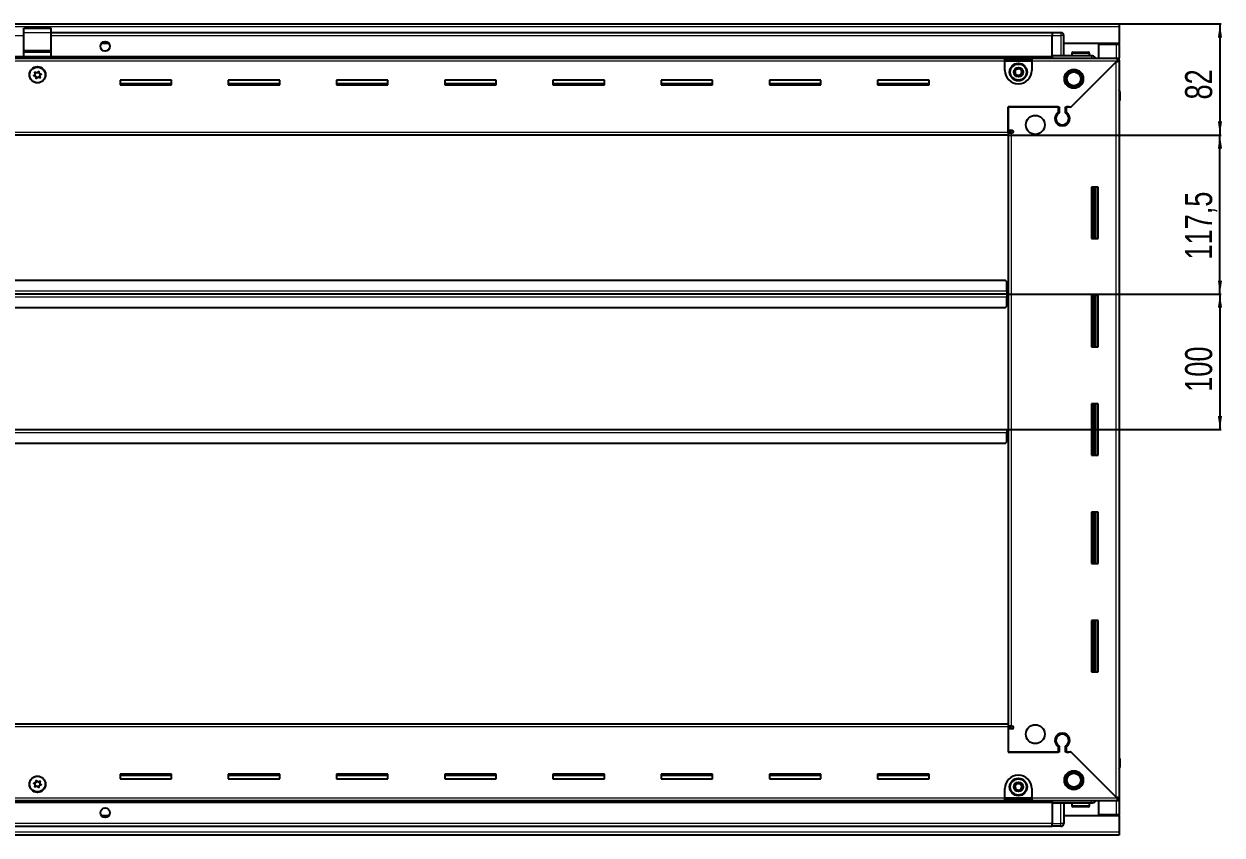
# Model space of a CAD drawing. Header units: millimetres. Extents: x 1132 to 5295, y 613 to 1952.
# Drawn here: x 4410 to 5295, y 1148 to 1747 of the extents above; entities that cross this region are included whole.
import ezdxf

# ---------------------------------------------------------------- set-up
doc = ezdxf.new("R2010")
doc.units = ezdxf.units.MM
doc.layers.add('FORMAT', color=7, linetype='Continuous')
doc.styles.add('SLDTEXTSTYLE0', font='TXT', dxfattribs={"width": 0.75})
doc.dimstyles.new('SLDDIMSTYLE0', dxfattribs={"dimtxt": 20, "dimasz": 10, "dimexe": 0, "dimexo": 0.0625, "dimgap": 5, "dimtad": 2, "dimdec": 1, "dimrnd": 1e-09, "dimzin": 12, "dimdsep": 46, "dimtxsty": 'SLDTEXTSTYLE0', "dimsah": 1, "dimcen": 0.09, "dimadec": 0, "dimazin": 3, "dimtfac": 1, "dimtofl": 0, "dimtmove": 0, "dimatfit": 3, "dimfxl": 0, "dimfrac": 2, "dimtolj": 1, "dimtzin": 12, "dimarcsym": 0})

# ---------------------------------------------------------------- blocks, each defined once
blk = doc.blocks.new('_D_6')
at = {"layer": 'FORMAT'}
for p, q in [((5219.19, 1746.6), (5294.68, 1746.6)), ((5293.68, 1746.6), (5293.68, 1664.6)), ((5137.19, 1664.6), (5294.68, 1664.6))]:
    blk.add_line(p, q, dxfattribs=at)
for points in [[(5293.68, 1746.6), (5292.14, 1736.6), (5295.22, 1736.6)], [(5293.68, 1664.6), (5295.22, 1674.6), (5292.14, 1674.6)]]:
    blk.add_solid(points, dxfattribs=at)
at = {"layer": 'FORMAT', "insert": (5267.9, 1690.83), "char_height": 20, "attachment_point": 1, "rotation": 90, "style": 'SLDTEXTSTYLE0'}
blk.add_mtext('82', dxfattribs=at)
blk = doc.blocks.new('_D_7')
at = {"layer": 'FORMAT'}
for p, q in [((5137.19, 1664.6), (5294.68, 1664.6)), ((5293.68, 1547.1), (5293.68, 1664.6)), ((5136.19, 1547.1), (5294.68, 1547.1))]:
    blk.add_line(p, q, dxfattribs=at)
for points in [[(5293.68, 1664.6), (5292.14, 1654.6), (5295.22, 1654.6)], [(5293.68, 1547.1), (5295.22, 1557.1), (5292.14, 1557.1)]]:
    blk.add_solid(points, dxfattribs=at)
at = {"layer": 'FORMAT', "insert": (5267.9, 1572.6), "char_height": 20, "attachment_point": 1, "rotation": 90, "style": 'SLDTEXTSTYLE0'}
blk.add_mtext('117,5', dxfattribs=at)
blk = doc.blocks.new('_D_8')
at = {"layer": 'FORMAT'}
for p, q in [((5136.19, 1547.1), (5294.68, 1547.1)), ((5293.68, 1547.1), (5293.68, 1447.1)), ((5136.19, 1447.1), (5294.68, 1447.1))]:
    blk.add_line(p, q, dxfattribs=at)
for points in [[(5293.68, 1547.1), (5292.14, 1537.1), (5295.22, 1537.1)], [(5293.68, 1447.1), (5295.22, 1457.1), (5292.14, 1457.1)]]:
    blk.add_solid(points, dxfattribs=at)
at = {"layer": 'FORMAT', "insert": (5267.9, 1474.94), "char_height": 20, "attachment_point": 1, "rotation": 90, "style": 'SLDTEXTSTYLE0'}
blk.add_mtext('100', dxfattribs=at)

msp = doc.modelspace()

# ---------------------------------------------------------------- linework, layer by layer
at = {"color": 7, "linetype": 'Continuous', "lineweight": 25}
for p, q in [((3620.18, 1746.6), (5219.18, 1746.6)), ((5219.18, 1746.6), (5219.18, 1744.5)), ((4409.68, 1743.6), (4429.68, 1743.6)), ((4409.68, 1740.34), (4409.68, 1743.6)), ((4409.68, 1727.19), (4409.68, 1740.34)), ((4429.68, 1740.34), (4429.68, 1743.6)), ((4429.68, 1727.19), (4429.68, 1740.34)), ((5169.68, 1739.95), (4429.68, 1739.95)), ((5169.68, 1740.1), (5169.68, 1740.1)), ((5176.18, 1740.1), (5169.68, 1740.1)), ((5176.18, 1740.1), (5169.68, 1740.1)), ((5169.68, 1740.1), (5169.68, 1738.1)), ((5169.68, 1723.1), (5169.68, 1738.1)), ((5178.18, 1738.1), (5178.18, 1738.1)), ((5178.18, 1723.1), (5178.18, 1738.1)), ((5219.18, 1744.5), (5219.18, 1732.1)), ((4409.68, 1726.1), (4409.68, 1727.19)), ((4429.68, 1726.1), (4429.68, 1727.19)), ((4472.55, 1732.1), (4466.81, 1732.1)), ((5219.18, 1732.1), (5178.18, 1732.1)), ((5204.18, 1731.6), (5217.08, 1731.6)), ((5204.18, 1721.35), (5204.18, 1731.6)), ((5217.08, 1731.6), (5219.18, 1731.6)), ((5217.68, 1731.6), (5217.68, 1732.1)), ((5219.18, 1731.6), (5219.18, 1732.1)), ((5219.18, 1731.6), (5219.18, 1721.35)), ((3669.68, 1721.95), (5169.68, 1721.95)), ((3704.68, 1721.35), (5134.68, 1721.35)), ((4409.68, 1726.1), (4429.68, 1726.1)), ((4409.68, 1722.6), (4409.68, 1726.1)), ((4409.68, 1722.6), (4429.68, 1722.6)), ((4413.68, 1722.6), (4413.68, 1721.95)), ((4416.18, 1721.95), (4416.18, 1722.6)), ((4423.18, 1721.95), (4423.18, 1722.6)), ((4425.68, 1721.95), (4425.68, 1722.6)), ((4429.68, 1722.6), (4429.68, 1726.1)), ((5134.68, 1719.25), (5134.68, 1721.35)), ((5134.68, 1721.35), (5154.68, 1721.35)), ((5134.68, 1719.85), (5154.68, 1719.85)), ((5134.68, 1712.35), (5134.68, 1719.25)), ((5154.68, 1721.35), (5218.18, 1721.35)), ((5154.68, 1721.35), (5154.68, 1719.25)), ((5154.68, 1719.25), (5154.68, 1712.35)), ((5169.68, 1723.1), (5169.68, 1722.6)), ((5198.68, 1723.1), (5169.68, 1723.1)), ((5217.08, 1718.75), (5182.98, 1684.65)), ((5183.68, 1685.35), (5217.58, 1719.25)), ((5184.18, 1725), (5184.18, 1723.1)), ((5184.98, 1725.8), (5196.38, 1725.8)), ((5197.18, 1723.1), (5197.18, 1725)), ((5217.68, 1719.35), (5219.18, 1719.35)), ((5218.18, 1719.85), (5218.18, 1721.35)), ((5218.18, 1721.35), (5219.18, 1721.35)), ((5218.18, 1719.85), (5219.18, 1719.85)), ((5219.18, 1719.85), (5219.18, 1721.35)), ((5219.18, 1719.85), (5219.18, 1719.35)), ((5219.18, 1719.35), (5219.18, 1174.85)), ((4518.68, 1705.1), (4480.68, 1705.1)), ((4480.68, 1705.1), (4480.68, 1701.6)), ((4518.68, 1702.35), (4480.68, 1702.35)), ((4480.68, 1701.6), (4518.68, 1701.6)), ((4518.68, 1701.6), (4518.68, 1705.1)), ((4598.68, 1705.1), (4560.68, 1705.1)), ((4560.68, 1705.1), (4560.68, 1701.6)), ((4598.68, 1702.35), (4560.68, 1702.35)), ((4560.68, 1701.6), (4598.68, 1701.6)), ((4598.68, 1701.6), (4598.68, 1705.1)), ((4678.68, 1705.1), (4640.68, 1705.1)), ((4640.68, 1705.1), (4640.68, 1701.6)), ((4678.68, 1702.35), (4640.68, 1702.35)), ((4640.68, 1701.6), (4678.68, 1701.6)), ((4678.68, 1701.6), (4678.68, 1705.1)), ((4758.68, 1705.1), (4720.68, 1705.1)), ((4720.68, 1705.1), (4720.68, 1701.6)), ((4758.68, 1702.35), (4720.68, 1702.35)), ((4720.68, 1701.6), (4758.68, 1701.6)), ((4758.68, 1701.6), (4758.68, 1705.1)), ((4838.68, 1705.1), (4800.68, 1705.1)), ((4800.68, 1705.1), (4800.68, 1701.6)), ((4838.68, 1702.35), (4800.68, 1702.35)), ((4800.68, 1701.6), (4838.68, 1701.6)), ((4838.68, 1701.6), (4838.68, 1705.1)), ((4918.68, 1705.1), (4880.68, 1705.1)), ((4880.68, 1705.1), (4880.68, 1701.6)), ((4918.68, 1702.35), (4880.68, 1702.35)), ((4880.68, 1701.6), (4918.68, 1701.6)), ((4918.68, 1701.6), (4918.68, 1705.1)), ((4998.68, 1705.1), (4960.68, 1705.1)), ((4960.68, 1705.1), (4960.68, 1701.6)), ((4998.68, 1702.35), (4960.68, 1702.35)), ((4960.68, 1701.6), (4998.68, 1701.6)), ((4998.68, 1701.6), (4998.68, 1705.1)), ((5078.68, 1705.1), (5040.68, 1705.1)), ((5040.68, 1705.1), (5040.68, 1701.6)), ((5078.68, 1702.35), (5040.68, 1702.35)), ((5040.68, 1701.6), (5078.68, 1701.6)), ((5078.68, 1701.6), (5078.68, 1705.1)), ((5219.18, 1697.93), (5219.18, 1697.93)), ((5219.68, 1696.6), (5219.68, 1690.1)), ((5219.68, 1690.1), (5219.68, 1696.6)), ((5137.18, 1685.35), (5174.88, 1685.35)), ((5137.18, 1666.7), (5137.18, 1685.35)), ((5137.18, 1685.35), (5137.18, 1668.1)), ((5174.18, 1685.35), (5137.18, 1685.35)), ((5174.18, 1685.35), (5174.18, 1681.46)), ((5174.88, 1685.35), (5174.88, 1681.07)), ((5179.48, 1685.35), (5183.68, 1685.35)), ((5179.48, 1681.07), (5179.48, 1685.35)), ((5182.28, 1685.35), (5180.18, 1685.35)), ((5180.18, 1681.46), (5180.18, 1685.35)), ((5182.98, 1684.65), (5182.28, 1685.35)), ((5219.18, 1690.1), (5219.68, 1690.1)), ((5219.53, 1204.1), (5219.53, 1690.1)), ((5219.68, 1690.1), (5219.68, 1690.1)), ((5219.68, 1690.1), (5219.68, 1690.1)), ((5137.18, 1668.1), (5140.03, 1668.1)), ((5139.18, 1667.1), (5137.18, 1667.1)), ((5137.18, 1666.7), (5137.18, 1664.6)), ((5137.18, 1666.1), (5139.28, 1666.1)), ((5139.18, 1666.1), (5139.18, 1667.1)), ((5140.03, 1666.1), (5139.28, 1666.1)), ((5179.18, 1672.49), (5179.18, 1671.73)), ((5137.18, 1664.6), (3702.18, 1664.6)), ((5137.18, 1664.6), (5137.18, 1229.6)), ((5198.68, 1626.1), (5198.68, 1588.1)), ((5203.68, 1626.1), (5198.68, 1626.1)), ((5199.7, 1626.1), (5199.7, 1588.1)), ((5199.74, 1626.1), (5199.74, 1588.1)), ((5201.53, 1626.1), (5201.53, 1588.1)), ((5203.68, 1588.1), (5203.68, 1626.1)), ((5198.68, 1588.1), (5203.68, 1588.1)), ((5135.18, 1557.1), (3704.18, 1557.1)), ((5136.18, 1556.1), (5135.18, 1557.1)), ((5136.18, 1549.2), (5136.18, 1556.1)), ((5136.43, 1549.95), (5136.18, 1549.95)), ((5136.43, 1547.1), (5136.43, 1549.95)), ((5136.18, 1547.1), (3703.18, 1547.1)), ((5136.18, 1549.2), (5136.18, 1547.1)), ((5136.18, 1547.1), (5136.18, 1545)), ((5136.18, 1538.1), (5136.18, 1545)), ((5136.18, 1544.25), (5136.43, 1544.25)), ((5137.18, 1547.1), (5136.43, 1547.1)), ((5136.43, 1544.25), (5136.43, 1547.1)), ((5198.68, 1546.1), (5198.68, 1508.1)), ((5203.68, 1546.1), (5198.68, 1546.1)), ((5199.7, 1546.1), (5199.7, 1508.1)), ((5199.74, 1546.1), (5199.74, 1508.1)), ((5201.53, 1546.1), (5201.53, 1508.1)), ((5203.68, 1508.1), (5203.68, 1546.1)), ((3704.18, 1537.1), (5135.18, 1537.1)), ((5135.18, 1537.1), (5136.18, 1538.1)), ((5198.68, 1508.1), (5203.68, 1508.1)), ((5198.68, 1466.1), (5198.68, 1428.1)), ((5203.68, 1466.1), (5198.68, 1466.1)), ((5199.7, 1466.1), (5199.7, 1428.1)), ((5199.74, 1466.1), (5199.74, 1428.1)), ((5201.53, 1466.1), (5201.53, 1428.1)), ((5203.68, 1428.1), (5203.68, 1466.1)), ((3703.18, 1447.1), (5136.18, 1447.1)), ((5136.18, 1447.1), (5136.18, 1445)), ((5136.18, 1438.1), (5136.18, 1445)), ((5136.18, 1444.25), (5136.43, 1444.25)), ((5136.43, 1444.25), (5136.43, 1447.1)), ((5136.43, 1447.1), (5137.18, 1447.1)), ((3704.18, 1437.1), (5135.18, 1437.1)), ((5135.18, 1437.1), (5136.18, 1438.1)), ((5198.68, 1428.1), (5203.68, 1428.1)), ((5198.68, 1386.1), (5198.68, 1348.1)), ((5203.68, 1386.1), (5198.68, 1386.1)), ((5199.7, 1386.1), (5199.7, 1348.1)), ((5199.74, 1386.1), (5199.74, 1348.1)), ((5201.53, 1386.1), (5201.53, 1348.1)), ((5203.68, 1348.1), (5203.68, 1386.1)), ((5198.68, 1348.1), (5203.68, 1348.1)), ((5198.68, 1306.1), (5198.68, 1268.1)), ((5203.68, 1306.1), (5198.68, 1306.1)), ((5199.7, 1306.1), (5199.7, 1268.1)), ((5199.74, 1306.1), (5199.74, 1268.1)), ((5201.53, 1306.1), (5201.53, 1268.1)), ((5203.68, 1268.1), (5203.68, 1306.1)), ((5198.68, 1268.1), (5203.68, 1268.1)), ((3702.18, 1229.6), (5137.18, 1229.6)), ((5137.18, 1229.6), (5137.18, 1227.5)), ((5139.28, 1228.1), (5137.18, 1228.1)), ((5137.18, 1227.5), (5137.18, 1208.85)), ((5137.18, 1227.1), (5139.18, 1227.1)), ((5137.18, 1226.1), (5137.18, 1208.85)), ((5140.03, 1226.1), (5137.18, 1226.1)), ((5139.18, 1227.1), (5139.18, 1228.1)), ((5139.28, 1228.1), (5140.03, 1228.1)), ((5179.18, 1222.48), (5179.18, 1221.72)), ((5174.88, 1208.85), (5137.18, 1208.85)), ((5137.18, 1208.85), (5174.18, 1208.85)), ((5174.18, 1212.74), (5174.18, 1208.85)), ((5174.88, 1213.14), (5174.88, 1208.85)), ((5179.48, 1208.85), (5179.48, 1213.14)), ((5183.68, 1208.85), (5179.48, 1208.85)), ((5180.18, 1208.85), (5180.18, 1212.74)), ((5180.18, 1208.85), (5182.28, 1208.85)), ((5182.28, 1208.85), (5182.98, 1209.55)), ((5182.98, 1209.55), (5217.08, 1175.45)), ((5217.58, 1174.95), (5183.68, 1208.85)), ((5219.18, 1204.1), (5219.68, 1204.1)), ((5219.68, 1204.1), (5219.68, 1204.1)), ((5219.68, 1197.6), (5219.68, 1204.1)), ((5219.68, 1204.1), (5219.68, 1197.6)), ((4518.68, 1192.6), (4480.68, 1192.6)), ((4480.68, 1192.6), (4480.68, 1189.1)), ((4480.68, 1191.85), (4518.68, 1191.85)), ((4480.68, 1189.1), (4518.68, 1189.1)), ((4518.68, 1189.1), (4518.68, 1192.6)), ((4598.68, 1192.6), (4560.68, 1192.6)), ((4560.68, 1192.6), (4560.68, 1189.1)), ((4560.68, 1191.85), (4598.68, 1191.85)), ((4560.68, 1189.1), (4598.68, 1189.1)), ((4598.68, 1189.1), (4598.68, 1192.6)), ((4678.68, 1192.6), (4640.68, 1192.6)), ((4640.68, 1192.6), (4640.68, 1189.1)), ((4640.68, 1191.85), (4678.68, 1191.85)), ((4640.68, 1189.1), (4678.68, 1189.1)), ((4678.68, 1189.1), (4678.68, 1192.6)), ((4758.68, 1192.6), (4720.68, 1192.6)), ((4720.68, 1192.6), (4720.68, 1189.1)), ((4720.68, 1191.85), (4758.68, 1191.85)), ((4720.68, 1189.1), (4758.68, 1189.1)), ((4758.68, 1189.1), (4758.68, 1192.6)), ((4838.68, 1192.6), (4800.68, 1192.6)), ((4800.68, 1192.6), (4800.68, 1189.1)), ((4800.68, 1191.85), (4838.68, 1191.85)), ((4800.68, 1189.1), (4838.68, 1189.1)), ((4838.68, 1189.1), (4838.68, 1192.6)), ((4918.68, 1192.6), (4880.68, 1192.6)), ((4880.68, 1192.6), (4880.68, 1189.1)), ((4880.68, 1191.85), (4918.68, 1191.85)), ((4880.68, 1189.1), (4918.68, 1189.1)), ((4918.68, 1189.1), (4918.68, 1192.6)), ((4998.68, 1192.6), (4960.68, 1192.6)), ((4960.68, 1192.6), (4960.68, 1189.1)), ((4960.68, 1191.85), (4998.68, 1191.85)), ((4960.68, 1189.1), (4998.68, 1189.1)), ((4998.68, 1189.1), (4998.68, 1192.6)), ((5078.68, 1192.6), (5040.68, 1192.6)), ((5040.68, 1192.6), (5040.68, 1189.1)), ((5040.68, 1191.85), (5078.68, 1191.85)), ((5040.68, 1189.1), (5078.68, 1189.1)), ((5078.68, 1189.1), (5078.68, 1192.6)), ((5134.68, 1174.95), (5134.68, 1181.85)), ((5154.68, 1181.85), (5154.68, 1174.95)), ((5169.68, 1172.25), (3669.68, 1172.25)), ((5134.68, 1172.85), (3704.68, 1172.85)), ((5134.68, 1172.85), (5134.68, 1174.95)), ((5154.68, 1174.35), (5134.68, 1174.35)), ((5154.68, 1172.85), (5134.68, 1172.85)), ((5154.68, 1174.95), (5154.68, 1172.85)), ((5218.18, 1172.85), (5154.68, 1172.85)), ((5169.68, 1171.1), (5169.68, 1171.6)), ((5198.68, 1171.1), (5169.68, 1171.1)), ((5169.68, 1171.1), (5169.68, 1156.1)), ((5178.18, 1171.1), (5178.18, 1156.1)), ((5184.18, 1171.1), (5184.18, 1169.2)), ((5197.18, 1169.2), (5197.18, 1171.1)), ((5204.18, 1162.6), (5204.18, 1172.85)), ((5217.68, 1174.85), (5219.18, 1174.85)), ((5218.18, 1174.35), (5218.18, 1172.85)), ((5219.18, 1174.35), (5218.18, 1174.35)), ((5219.18, 1172.85), (5218.18, 1172.85)), ((5219.18, 1174.85), (5219.18, 1174.35)), ((5219.18, 1174.35), (5219.18, 1172.85)), ((5219.18, 1172.85), (5219.18, 1162.6)), ((4466.81, 1162.1), (4472.55, 1162.1)), ((5178.18, 1162.1), (5219.18, 1162.1)), ((5191.97, 1168.4), (5184.98, 1168.4)), ((5196.38, 1168.4), (5191.97, 1168.4)), ((5217.08, 1162.6), (5204.18, 1162.6)), ((5219.18, 1162.6), (5217.08, 1162.6)), ((5217.68, 1162.1), (5217.68, 1162.6)), ((5219.18, 1162.1), (5219.18, 1162.6)), ((5219.18, 1162.1), (5219.18, 1149.7)), ((3669.68, 1154.25), (5169.68, 1154.25)), ((5169.68, 1154.1), (5169.68, 1156.1)), ((5169.68, 1154.1), (5169.68, 1154.1)), ((5176.18, 1154.1), (5169.68, 1154.1)), ((5169.68, 1154.1), (5169.68, 1154.1)), ((5176.18, 1154.1), (5169.68, 1154.1)), ((5177.5, 1154.6), (5177.5, 1154.6)), ((5219.18, 1147.6), (3620.18, 1147.6)), ((5219.18, 1149.7), (5219.18, 1147.6))]:
    msp.add_line(p, q, dxfattribs=at)
at = {"color": 8, "linetype": 'Continuous', "lineweight": 18}
for p, q in [((5219.18, 1744.5), (3620.18, 1744.5)), ((4409.68, 1737.95), (3669.68, 1737.95)), ((4409.68, 1740.34), (4429.68, 1740.34)), ((5169.68, 1737.95), (4429.68, 1737.95)), ((5169.68, 1738.1), (5176.18, 1738.1)), ((5176.18, 1740.1), (5176.18, 1738.1)), ((5178.18, 1738.1), (5176.18, 1738.1)), ((5176.18, 1738.1), (5176.18, 1723.1)), ((4409.68, 1727.19), (4429.68, 1727.19)), ((5217.08, 1732.1), (5217.08, 1731.6)), ((5217.08, 1731.6), (5217.08, 1721.35)), ((4409.68, 1722.6), (3669.68, 1722.6)), ((5169.68, 1721.37), (3669.68, 1721.37)), ((5134.68, 1719.25), (3704.68, 1719.25)), ((4415.68, 1721.95), (4415.68, 1722.6)), ((4423.68, 1721.95), (4423.68, 1722.6)), ((5169.68, 1722.6), (4429.68, 1722.6)), ((5134.68, 1719.25), (5154.68, 1719.25)), ((5217.58, 1719.25), (5154.68, 1719.25)), ((5184.18, 1725), (5197.18, 1725)), ((5217.08, 1175.45), (5217.08, 1718.75)), ((5219.18, 1696.6), (5219.68, 1696.6)), ((3702.18, 1666.7), (5137.18, 1666.7)), ((5139.28, 1666.1), (5139.28, 1228.1)), ((5200.94, 1588.1), (5200.94, 1626.1)), ((5202.18, 1588.1), (5202.18, 1626.1)), ((5136.18, 1549.2), (3703.18, 1549.2)), ((3703.18, 1545), (5136.18, 1545)), ((5200.94, 1508.1), (5200.94, 1546.1)), ((5202.18, 1508.1), (5202.18, 1546.1)), ((5200.94, 1428.1), (5200.94, 1466.1)), ((5202.18, 1428.1), (5202.18, 1466.1)), ((3703.18, 1445), (5136.18, 1445)), ((5200.94, 1348.1), (5200.94, 1386.1)), ((5202.18, 1348.1), (5202.18, 1386.1)), ((5200.94, 1268.1), (5200.94, 1306.1)), ((5202.18, 1268.1), (5202.18, 1306.1)), ((5137.18, 1227.5), (3702.18, 1227.5)), ((5219.18, 1197.6), (5219.68, 1197.6)), ((3669.68, 1172.84), (5169.68, 1172.84)), ((3669.68, 1171.6), (5169.68, 1171.6)), ((3704.68, 1174.95), (5134.68, 1174.95)), ((5154.68, 1174.95), (5134.68, 1174.95)), ((5154.68, 1174.95), (5217.58, 1174.95)), ((5176.18, 1156.1), (5176.18, 1171.1)), ((5192.15, 1169.2), (5184.18, 1169.2)), ((5197.18, 1169.2), (5192.15, 1169.2)), ((5217.08, 1172.85), (5217.08, 1162.6)), ((5217.08, 1162.6), (5217.08, 1162.1)), ((3669.68, 1156.25), (5169.68, 1156.25)), ((5169.68, 1156.1), (5176.18, 1156.1)), ((5178.18, 1156.1), (5176.18, 1156.1)), ((5176.18, 1154.1), (5176.18, 1156.1)), ((5219.18, 1149.7), (3620.18, 1149.7))]:
    msp.add_line(p, q, dxfattribs=at)
at = {"color": 7, "linetype": 'Continuous', "lineweight": 25}
for centre, radius in [((4469.68, 1730.1), 3.5), ((4419.68, 1709.1), 6), ((4419.68, 1708.95), 5.79), ((4419.68, 1708.95), 1.85), ((5144.68, 1711.1), 6.5), ((5144.68, 1711.1), 3.46), ((5185.68, 1706.1), 7), ((5185.68, 1706.1), 6.02), ((5185.68, 1706.1), 5.1), ((5157.18, 1672.1), 7), ((5157.18, 1222.1), 7), ((4419.68, 1185.1), 6), ((4419.68, 1185.25), 5.79), ((4419.68, 1185.25), 1.85), ((5144.68, 1183.1), 6.5), ((5185.68, 1188.1), 7), ((5185.68, 1188.1), 6.03), ((5185.68, 1188.1), 5.1), ((5144.68, 1183.1), 3.46), ((4469.68, 1164.1), 3.5)]:
    msp.add_circle(centre, radius, dxfattribs=at)
at = {"color": 8, "linetype": 'Continuous', "lineweight": 18}
for centre in [(5144.68, 1711.1), (5144.68, 1183.1)]:
    msp.add_circle(centre, 5.7, dxfattribs=at)
at = {"color": 7, "linetype": 'Continuous', "lineweight": 25}
for centre, radius, start, end in [((5176.18, 1738.1), 2, 0, 90), ((5178.38, 1723.3), 0.2, 180, 270), ((5184.98, 1725), 0.8, 90, 180), ((5196.38, 1725), 0.8, 0, 90), ((5144.68, 1712.35), 10, 180, 270), ((5144.68, 1711.1), 2.5, 160.11158, 220.11158), ((5144.68, 1711.1), 2.5, 100.11158, 160.11158), ((5144.68, 1711.1), 2.5, 220.11158, 280.11158), ((5144.68, 1711.1), 2.5, 40.11158, 100.11158), ((5144.68, 1712.35), 10, 270, 0), ((5144.68, 1711.1), 2.5, 280.11158, 340.11158), ((5144.68, 1711.1), 2.5, 340.11158, 40.11158), ((5217.68, 1696.6), 2, 33.94202, 41.40962), ((5217.68, 1696.6), 2, 0, 41.39416), ((5217.68, 1696.6), 2, 0, 18.58003), ((5177.18, 1676.85), 5.5, 123.05573, 56.94427), ((5177.18, 1676.85), 4.8, 118.63099, 61.36901), ((5140.03, 1667.1), 1, 270, 90), ((5140.03, 1227.1), 1, 270, 90), ((5177.18, 1217.35), 5.5, 303.05573, 236.94427), ((5177.18, 1217.35), 4.8, 298.63099, 241.36901), ((5217.68, 1197.6), 2, 318.57492, 0), ((5217.68, 1197.6), 2, 318.59038, 0), ((5144.68, 1181.85), 10, 90, 180), ((5144.68, 1181.85), 10, 0, 90), ((5144.68, 1183.1), 2.5, 147.04236, 207.04236), ((5144.68, 1183.1), 2.5, 207.04236, 267.04236), ((5144.68, 1183.1), 2.5, 87.04236, 147.04236), ((5144.68, 1183.1), 2.5, 267.04236, 327.04236), ((5144.68, 1183.1), 2.5, 27.04236, 87.04236), ((5144.68, 1183.1), 2.5, 327.04236, 27.04236), ((5178.38, 1170.9), 0.2, 90, 180), ((5184.98, 1169.2), 0.8, 180, 270), ((5196.38, 1169.2), 0.8, 270, 360), ((5176.18, 1156.1), 2, 270, 0), ((5176.18, 1156.1), 2, 270, 311.40962)]:
    msp.add_arc(centre, radius, start, end, dxfattribs=at)
for points, knots in [([(5169.68, 1723.1), (5169.68, 1723.07), (5169.68, 1722.99), (5169.68, 1722.37), (5169.68, 1721.79), (5169.68, 1721.4), (5169.68, 1721.37)], [0, 0, 0, 0, 0.324279, 0.648558, 0.972836, 1, 1, 1, 1]), ([(5201.89, 1721.35), (5201.77, 1721.55), (5201.39, 1722.2), (5200.23, 1722.91), (5199.2, 1723.04), (5198.68, 1723.1)], [0, 0, 0, 0, 0.18225, 0.591125, 1, 1, 1, 1]), ([(5217.08, 1718.75), (5217.33, 1718.8), (5217.83, 1718.89), (5218.47, 1719.02), (5218.93, 1719.15), (5219.15, 1719.27), (5219.17, 1719.33), (5219.18, 1719.35)], [0, 0, 0, 0, 0.230255, 0.448522, 0.666786, 0.88505, 1, 1, 1, 1]), ([(5218.18, 1721.35), (5218.13, 1721.33), (5218.04, 1721.28), (5217.91, 1720.88), (5217.78, 1720.32), (5217.67, 1719.75), (5217.6, 1719.38), (5217.58, 1719.25)], [0, 0, 0, 0, 0.230255, 0.448522, 0.666786, 0.88505, 1, 1, 1, 1]), ([(4417.79, 1711.03), (4417.79, 1711.02), (4417.77, 1710.99), (4417.76, 1710.94), (4417.77, 1710.79), (4417.87, 1710.42), (4418.01, 1709.89), (4417.84, 1709.28), (4417.48, 1708.91), (4417.18, 1708.66), (4417, 1708.5), (4416.95, 1708.42), (4416.94, 1708.38), (4416.94, 1708.35), (4416.96, 1708.32), (4417.01, 1708.27), (4417.26, 1708.18), (4417.73, 1708.07), (4418.37, 1707.76), (4418.62, 1707.09), (4418.68, 1706.62), (4418.75, 1706.36), (4418.79, 1706.31), (4418.82, 1706.29), (4418.85, 1706.28), (4418.89, 1706.29), (4418.92, 1706.3), (4418.99, 1706.35), (4419.16, 1706.5), (4419.43, 1706.77), (4419.84, 1707.09), (4420.46, 1707.2), (4420.97, 1707.01), (4421.33, 1706.88), (4421.48, 1706.86), (4421.54, 1706.87), (4421.57, 1706.88), (4421.59, 1706.92), (4421.6, 1706.97), (4421.59, 1707.12), (4421.49, 1707.49), (4421.35, 1708.01), (4421.52, 1708.62), (4421.88, 1709), (4422.18, 1709.25), (4422.36, 1709.41), (4422.41, 1709.49), (4422.42, 1709.53), (4422.41, 1709.56), (4422.4, 1709.59), (4422.34, 1709.63), (4422.1, 1709.73), (4421.63, 1709.84), (4420.99, 1710.15), (4420.74, 1710.81), (4420.68, 1711.29), (4420.61, 1711.54), (4420.57, 1711.6), (4420.54, 1711.62), (4420.51, 1711.63), (4420.47, 1711.62), (4420.43, 1711.6), (4420.36, 1711.56), (4420.2, 1711.41), (4419.93, 1711.14), (4419.52, 1710.82), (4418.9, 1710.71), (4418.39, 1710.89), (4418.02, 1711.03), (4417.88, 1711.05), (4417.82, 1711.04), (4417.8, 1711.03), (4417.79, 1711.03)], [0, 0, 0, 0, 0.002009, 0.00442, 0.009365, 0.025528, 0.067705, 0.095786, 0.124646, 0.150342, 0.160519, 0.163394, 0.165697, 0.167245, 0.168874, 0.17077, 0.178606, 0.211994, 0.249994, 0.287995, 0.321383, 0.329219, 0.331115, 0.332744, 0.334292, 0.336217, 0.338535, 0.341318, 0.349662, 0.375358, 0.404217, 0.432298, 0.474475, 0.490639, 0.496669, 0.49844, 0.5, 0.502009, 0.50442, 0.509365, 0.525528, 0.567705, 0.595786, 0.624646, 0.650342, 0.660519, 0.663394, 0.665697, 0.667245, 0.668874, 0.67077, 0.678606, 0.711994, 0.749994, 0.787995, 0.821383, 0.829219, 0.831115, 0.832744, 0.834292, 0.836217, 0.838535, 0.841318, 0.849662, 0.875358, 0.904217, 0.932298, 0.974475, 0.990639, 0.996669, 0.99844, 1, 1, 1, 1]), ([(5141.84, 1710.6), (5141.88, 1710.72), (5142.08, 1711.28), (5142.42, 1712.21), (5142.7, 1712.99), (5142.82, 1713.31)], [0, 0, 0, 0, 0.133125, 0.637099, 1, 1, 1, 1]), ([(5143.7, 1708.39), (5143.36, 1708.78), (5142.74, 1709.52), (5142.13, 1710.26), (5141.84, 1710.6)], [0, 0, 0, 0, 0.534686, 1, 1, 1, 1]), ([(5142.82, 1713.31), (5143.33, 1713.4), (5144.28, 1713.57), (5145.22, 1713.74), (5145.66, 1713.82)], [0, 0, 0, 0, 0.534686, 1, 1, 1, 1]), ([(5145.66, 1713.82), (5145.99, 1713.42), (5146.62, 1712.69), (5147.23, 1711.95), (5147.52, 1711.61)], [0, 0, 0, 0, 0.534686, 1, 1, 1, 1]), ([(5147.52, 1711.61), (5147.4, 1711.29), (5147.12, 1710.51), (5146.79, 1709.58), (5146.58, 1709.01), (5146.54, 1708.9)], [0, 0, 0, 0, 0.362901, 0.866875, 1, 1, 1, 1]), ([(5146.54, 1708.9), (5146.03, 1708.81), (5145.08, 1708.64), (5144.14, 1708.47), (5143.7, 1708.39)], [0, 0, 0, 0, 0.534686, 1, 1, 1, 1]), ([(4417.79, 1183.18), (4417.8, 1183.18), (4417.83, 1183.16), (4417.89, 1183.16), (4418.03, 1183.18), (4418.39, 1183.32), (4418.9, 1183.5), (4419.52, 1183.39), (4419.93, 1183.07), (4420.2, 1182.79), (4420.38, 1182.63), (4420.47, 1182.59), (4420.51, 1182.58), (4420.54, 1182.59), (4420.57, 1182.61), (4420.61, 1182.66), (4420.68, 1182.92), (4420.74, 1183.39), (4420.99, 1184.06), (4421.63, 1184.37), (4422.1, 1184.48), (4422.34, 1184.57), (4422.4, 1184.62), (4422.41, 1184.65), (4422.42, 1184.68), (4422.41, 1184.71), (4422.39, 1184.75), (4422.34, 1184.82), (4422.17, 1184.97), (4421.88, 1185.21), (4421.52, 1185.58), (4421.35, 1186.19), (4421.49, 1186.72), (4421.59, 1187.1), (4421.6, 1187.25), (4421.58, 1187.3), (4421.56, 1187.33), (4421.53, 1187.35), (4421.47, 1187.35), (4421.33, 1187.33), (4420.97, 1187.19), (4420.46, 1187.01), (4419.84, 1187.12), (4419.43, 1187.44), (4419.15, 1187.72), (4418.98, 1187.88), (4418.89, 1187.92), (4418.85, 1187.93), (4418.82, 1187.92), (4418.79, 1187.9), (4418.75, 1187.84), (4418.68, 1187.59), (4418.62, 1187.11), (4418.37, 1186.45), (4417.73, 1186.14), (4417.26, 1186.03), (4417.01, 1185.93), (4416.96, 1185.89), (4416.94, 1185.86), (4416.94, 1185.83), (4416.95, 1185.79), (4416.97, 1185.76), (4417.02, 1185.69), (4417.19, 1185.54), (4417.48, 1185.3), (4417.84, 1184.92), (4418.01, 1184.31), (4417.87, 1183.79), (4417.77, 1183.41), (4417.76, 1183.26), (4417.77, 1183.21), (4417.79, 1183.19), (4417.79, 1183.18)], [0, 0, 0, 0, 0.002009, 0.00442, 0.009365, 0.025528, 0.067705, 0.095786, 0.124646, 0.150342, 0.160519, 0.163394, 0.165697, 0.167245, 0.168874, 0.17077, 0.178606, 0.211994, 0.249994, 0.287995, 0.321383, 0.329219, 0.331115, 0.332744, 0.334292, 0.336217, 0.338535, 0.341318, 0.349662, 0.375358, 0.404217, 0.432298, 0.474475, 0.490639, 0.496669, 0.49844, 0.5, 0.502009, 0.50442, 0.509365, 0.525528, 0.567705, 0.595786, 0.624646, 0.650342, 0.660519, 0.663394, 0.665697, 0.667245, 0.668874, 0.67077, 0.678606, 0.711994, 0.749994, 0.787995, 0.821383, 0.829219, 0.831115, 0.832744, 0.834292, 0.836217, 0.838535, 0.841318, 0.849662, 0.875358, 0.904217, 0.932298, 0.974475, 0.990639, 0.996669, 0.99844, 1, 1, 1, 1]), ([(5141.8, 1183.25), (5142.08, 1183.69), (5142.6, 1184.5), (5143.12, 1185.3), (5143.37, 1185.68)], [0, 0, 0, 0, 0.5346859, 1, 1, 1, 1]), ([(5143.11, 1180.68), (5142.87, 1181.14), (5142.44, 1182), (5142, 1182.86), (5141.8, 1183.25)], [0, 0, 0, 0, 0.534686, 1, 1, 1, 1]), ([(5145.99, 1180.53), (5145.65, 1180.55), (5144.83, 1180.59), (5143.83, 1180.64), (5143.23, 1180.68), (5143.11, 1180.68)], [0, 0, 0, 0, 0.362901, 0.866875, 1, 1, 1, 1]), ([(5143.37, 1185.68), (5143.49, 1185.67), (5144.09, 1185.64), (5145.08, 1185.59), (5145.91, 1185.54), (5146.25, 1185.53)], [0, 0, 0, 0, 0.133125, 0.637099, 1, 1, 1, 1]), ([(5147.56, 1182.96), (5147.28, 1182.52), (5146.76, 1181.71), (5146.23, 1180.91), (5145.99, 1180.53)], [0, 0, 0, 0, 0.534686, 1, 1, 1, 1]), ([(5146.25, 1185.53), (5146.48, 1185.07), (5146.92, 1184.21), (5147.36, 1183.35), (5147.56, 1182.96)], [0, 0, 0, 0, 0.534686, 1, 1, 1, 1]), ([(5169.68, 1171.1), (5169.68, 1171.14), (5169.68, 1171.22), (5169.68, 1171.84), (5169.68, 1172.4), (5169.68, 1172.77), (5169.68, 1172.78)], [0, 0, 0, 0, 0.330267, 0.660534, 0.990802, 1, 1, 1, 1]), ([(5201.89, 1172.85), (5201.77, 1172.65), (5201.39, 1172.01), (5200.23, 1171.3), (5199.2, 1171.17), (5198.68, 1171.1)], [0, 0, 0, 0, 0.18225, 0.591125, 1, 1, 1, 1]), ([(5219.18, 1174.85), (5219.15, 1174.9), (5219.1, 1174.99), (5218.71, 1175.12), (5218.15, 1175.25), (5217.57, 1175.37), (5217.21, 1175.43), (5217.08, 1175.45)], [0, 0, 0, 0, 0.230255, 0.448522, 0.666786, 0.88505, 1, 1, 1, 1]), ([(5217.58, 1174.95), (5217.63, 1174.7), (5217.72, 1174.21), (5217.85, 1173.57), (5217.98, 1173.1), (5218.09, 1172.88), (5218.16, 1172.86), (5218.18, 1172.85)], [0, 0, 0, 0, 0.230255, 0.448522, 0.666786, 0.88505, 1, 1, 1, 1])]:
    msp.add_open_spline(points, degree=3, knots=knots, dxfattribs=at)
at = {"color": 8, "linetype": 'Continuous', "lineweight": 18}
for points in [[(5198.68, 1723.1), (5198.68, 1723.06), (5198.68, 1722.99), (5198.68, 1722.55), (5198.68, 1722.09), (5198.68, 1721.68), (5198.68, 1721.41), (5198.68, 1721.35)], [(5198.68, 1171.1), (5198.68, 1171.15), (5198.68, 1171.22), (5198.68, 1171.66), (5198.68, 1172.11), (5198.68, 1172.53), (5198.68, 1172.8), (5198.68, 1172.85)]]:
    msp.add_open_spline(points, degree=3, knots=[0, 0, 0, 0, 0.3597529, 0.5534142, 0.7511852, 0.9489563, 1, 1, 1, 1], dxfattribs=at)
at = {"color": 7, "linetype": 'Continuous', "lineweight": 25}
for points in [[(5217.08, 1718.75), (5217.16, 1718.8), (5217.32, 1718.9), (5217.51, 1719.05), (5217.65, 1719.2), (5217.67, 1719.3), (5217.68, 1719.35)], [(5218.18, 1719.85), (5218.13, 1719.85), (5218.03, 1719.83), (5217.88, 1719.69), (5217.73, 1719.49), (5217.63, 1719.33), (5217.58, 1719.25)], [(5217.68, 1174.85), (5217.67, 1174.9), (5217.65, 1175), (5217.51, 1175.15), (5217.32, 1175.3), (5217.16, 1175.4), (5217.08, 1175.45)], [(5217.58, 1174.95), (5217.63, 1174.88), (5217.73, 1174.72), (5217.88, 1174.52), (5218.03, 1174.38), (5218.13, 1174.36), (5218.18, 1174.35)]]:
    msp.add_open_spline(points, degree=3, dxfattribs=at)

# ---------------------------------------------------------------- dimensions: what is measured, and where the dimension line sits
at = {"layer": 'FORMAT'}
for base, p1, p2, picture, middle in [((5293.68, 1664.6), (5219.18, 1746.6), (5137.18, 1664.6), '_D_6', (5293.68, 1705.6)), ((5293.68, 1664.6), (5136.18, 1547.1), (5137.18, 1664.6), '_D_7', (5293.68, 1605.85)), ((5293.68, 1447.1), (5136.18, 1547.1), (5136.18, 1447.1), '_D_8', (5293.68, 1497.1))]:
    dim = msp.add_linear_dim(base=base, p1=p1, p2=p2, angle=90, dimstyle='SLDDIMSTYLE0', dxfattribs=at)
    dim.commit()
    dim.dimension.update_dxf_attribs({"geometry": picture, "text_midpoint": middle, "dimtype": 160})

doc.saveas('drawing.dxf')
